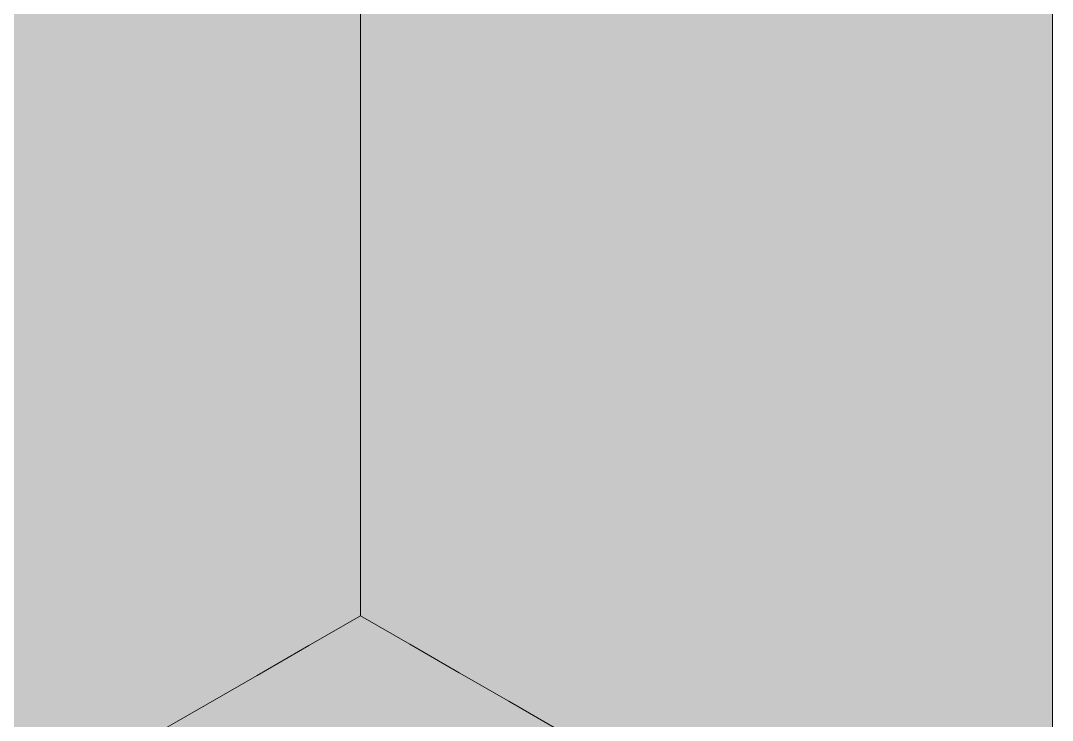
# Model space of a CAD drawing. Header units: metres. Extents: x 0 to 8.41, y 0 to 5.94.
# Drawn here: x 2.8087 to 3.0669, y 1.7368 to 1.9119 of the extents above; entities that cross this region are included whole.
import ezdxf

# ---------------------------------------------------------------- set-up
doc = ezdxf.new("R2010")
doc.units = ezdxf.units.M
doc.header["$LTSCALE"] = 0.25
doc.layers.add('ISO-3D', color=7, linetype='CONTINUOUS', lineweight=13)
doc.layers.add('ISO-3D-ARISTAS', color=250, linetype='CONTINUOUS', lineweight=13)

msp = doc.modelspace()

# ---------------------------------------------------------------- linework, layer by layer
at = {"layer": 'ISO-3D', "true_color": 0x8e8d88}
for points in [[(2.8291, 1.91828), (2.81617, 1.91081), (2.8291, 1.93309), (2.81617, 1.92563)], [(2.85495, 1.91839), (2.84203, 1.91092), (2.85495, 1.9332), (2.84203, 1.92574)], [(2.88081, 1.9185), (2.86788, 1.91104), (2.88081, 1.93331), (2.86788, 1.92585)], [(2.81617, 1.91081), (2.80325, 1.90335), (2.81617, 1.92563), (2.80325, 1.91816)], [(2.84203, 1.91092), (2.8291, 1.90346), (2.84203, 1.92574), (2.8291, 1.91828)], [(2.86788, 1.91104), (2.85495, 1.90357), (2.86788, 1.92585), (2.85495, 1.91839)], [(2.89373, 1.91115), (2.88081, 1.90368), (2.89373, 1.92596), (2.88081, 1.9185)], [(2.8291, 1.90346), (2.81617, 1.896), (2.8291, 1.91828), (2.81617, 1.91081)], [(2.85495, 1.90357), (2.84203, 1.89611), (2.85495, 1.91839), (2.84203, 1.91092)], [(2.88081, 1.90368), (2.86788, 1.89622), (2.88081, 1.9185), (2.86788, 1.91104)], [(2.89373, 1.89633), (2.88081, 1.88887), (2.89373, 1.91115), (2.88081, 1.90368)], [(2.81617, 1.896), (2.80325, 1.88853), (2.81617, 1.91081), (2.80325, 1.90335)], [(2.84203, 1.89611), (2.8291, 1.88865), (2.84203, 1.91092), (2.8291, 1.90346)], [(2.86788, 1.89622), (2.85495, 1.88876), (2.86788, 1.91104), (2.85495, 1.90357)], [(2.8291, 1.88865), (2.81617, 1.88118), (2.8291, 1.90346), (2.81617, 1.896)], [(2.85495, 1.88876), (2.84203, 1.88129), (2.85495, 1.90357), (2.84203, 1.89611)], [(2.88081, 1.88887), (2.86788, 1.88141), (2.88081, 1.90368), (2.86788, 1.89622)], [(2.81617, 1.88118), (2.80325, 1.87372), (2.81617, 1.896), (2.80325, 1.88853)], [(2.84203, 1.88129), (2.8291, 1.87383), (2.84203, 1.89611), (2.8291, 1.88865)], [(2.86788, 1.88141), (2.85495, 1.87394), (2.86788, 1.89622), (2.85495, 1.88876)], [(2.89373, 1.88152), (2.88081, 1.87406), (2.89373, 1.89633), (2.88081, 1.88887)], [(2.8291, 1.87383), (2.81617, 1.86637), (2.8291, 1.88865), (2.81617, 1.88118)], [(2.85495, 1.87394), (2.84203, 1.86648), (2.85495, 1.88876), (2.84203, 1.88129)], [(2.88081, 1.87406), (2.86788, 1.86659), (2.88081, 1.88887), (2.86788, 1.88141)], [(2.81617, 1.86637), (2.80325, 1.8589), (2.81617, 1.88118), (2.80325, 1.87372)], [(2.84203, 1.86648), (2.8291, 1.85902), (2.84203, 1.88129), (2.8291, 1.87383)], [(2.86788, 1.86659), (2.85495, 1.85913), (2.86788, 1.88141), (2.85495, 1.87394)], [(2.89373, 1.8667), (2.88081, 1.85924), (2.89373, 1.88152), (2.88081, 1.87406)], [(2.8291, 1.85902), (2.81617, 1.85155), (2.8291, 1.87383), (2.81617, 1.86637)], [(2.85495, 1.85913), (2.84203, 1.85166), (2.85495, 1.87394), (2.84203, 1.86648)], [(2.88081, 1.85924), (2.86788, 1.85178), (2.88081, 1.87406), (2.86788, 1.86659)], [(2.81617, 1.85155), (2.80325, 1.84409), (2.81617, 1.86637), (2.80325, 1.8589)], [(2.84203, 1.85166), (2.8291, 1.8442), (2.84203, 1.86648), (2.8291, 1.85902)], [(2.86788, 1.85178), (2.85495, 1.84431), (2.86788, 1.86659), (2.85495, 1.85913)], [(2.89373, 1.85189), (2.88081, 1.84443), (2.89373, 1.8667), (2.88081, 1.85924)], [(2.8291, 1.8442), (2.81617, 1.83674), (2.8291, 1.85902), (2.81617, 1.85155)], [(2.85495, 1.84431), (2.84203, 1.83685), (2.85495, 1.85913), (2.84203, 1.85166)], [(2.88081, 1.84443), (2.86788, 1.83696), (2.88081, 1.85924), (2.86788, 1.85178)], [(2.86788, 1.83696), (2.85495, 1.8295), (2.86788, 1.85178), (2.85495, 1.84431)], [(2.89373, 1.83707), (2.88081, 1.82961), (2.89373, 1.85189), (2.88081, 1.84443)], [(2.81617, 1.83674), (2.80325, 1.82927), (2.81617, 1.85155), (2.80325, 1.84409)], [(2.84203, 1.83685), (2.8291, 1.82939), (2.84203, 1.85166), (2.8291, 1.8442)], [(2.8291, 1.82939), (2.81617, 1.82192), (2.8291, 1.8442), (2.81617, 1.83674)], [(2.85495, 1.8295), (2.84203, 1.82204), (2.85495, 1.84431), (2.84203, 1.83685)], [(2.88081, 1.82961), (2.86788, 1.82215), (2.88081, 1.84443), (2.86788, 1.83696)], [(2.81617, 1.82192), (2.80325, 1.81446), (2.81617, 1.83674), (2.80325, 1.82927)], [(2.84203, 1.82204), (2.8291, 1.81457), (2.84203, 1.83685), (2.8291, 1.82939)], [(2.86788, 1.82215), (2.85495, 1.81468), (2.86788, 1.83696), (2.85495, 1.8295)], [(2.89373, 1.82226), (2.88081, 1.8148), (2.89373, 1.83707), (2.88081, 1.82961)], [(2.8291, 1.81457), (2.81617, 1.80711), (2.8291, 1.82939), (2.81617, 1.82192)], [(2.85495, 1.81468), (2.84203, 1.80722), (2.85495, 1.8295), (2.84203, 1.82204)], [(2.88081, 1.8148), (2.86788, 1.80733), (2.88081, 1.82961), (2.86788, 1.82215)], [(2.81617, 1.80711), (2.80325, 1.79964), (2.81617, 1.82192), (2.80325, 1.81446)], [(2.84203, 1.80722), (2.8291, 1.79976), (2.84203, 1.82204), (2.8291, 1.81457)], [(2.86788, 1.80733), (2.85495, 1.79987), (2.86788, 1.82215), (2.85495, 1.81468)], [(2.89373, 1.80744), (2.88081, 1.79998), (2.89373, 1.82226), (2.88081, 1.8148)], [(2.8291, 1.79976), (2.81617, 1.79229), (2.8291, 1.81457), (2.81617, 1.80711)], [(2.85495, 1.79987), (2.84203, 1.79241), (2.85495, 1.81468), (2.84203, 1.80722)], [(2.88081, 1.79998), (2.86788, 1.79252), (2.88081, 1.8148), (2.86788, 1.80733)], [(2.81617, 1.79229), (2.80325, 1.78483), (2.81617, 1.80711), (2.80325, 1.79964)], [(2.84203, 1.79241), (2.8291, 1.78494), (2.84203, 1.80722), (2.8291, 1.79976)], [(2.86788, 1.79252), (2.85495, 1.78505), (2.86788, 1.80733), (2.85495, 1.79987)], [(2.89373, 1.79263), (2.88081, 1.78517), (2.89373, 1.80744), (2.88081, 1.79998)], [(2.8291, 1.78494), (2.81617, 1.77748), (2.8291, 1.79976), (2.81617, 1.79229)], [(2.85495, 1.78505), (2.84203, 1.77759), (2.85495, 1.79987), (2.84203, 1.79241)], [(2.88081, 1.78517), (2.86788, 1.7777), (2.88081, 1.79998), (2.86788, 1.79252)], [(2.84203, 1.77759), (2.8291, 1.77013), (2.84203, 1.79241), (2.8291, 1.78494)], [(2.86788, 1.7777), (2.85495, 1.77024), (2.86788, 1.79252), (2.85495, 1.78505)], [(2.89373, 1.77781), (2.88081, 1.77035), (2.89373, 1.79263), (2.88081, 1.78517)], [(2.81617, 1.77748), (2.80325, 1.77002), (2.81617, 1.79229), (2.80325, 1.78483)], [(2.8291, 1.77013), (2.81617, 1.76266), (2.8291, 1.78494), (2.81617, 1.77748)], [(2.85495, 1.77024), (2.84203, 1.76278), (2.85495, 1.78505), (2.84203, 1.77759)], [(2.88081, 1.77035), (2.86788, 1.76289), (2.88081, 1.78517), (2.86788, 1.7777)], [(2.81617, 1.76266), (2.80325, 1.7552), (2.81617, 1.77748), (2.80325, 1.77002)], [(2.84203, 1.76278), (2.8291, 1.75531), (2.84203, 1.77759), (2.8291, 1.77013)], [(2.86788, 1.76289), (2.85495, 1.75542), (2.86788, 1.7777), (2.85495, 1.77024)], [(2.89373, 1.763), (2.88081, 1.75554), (2.89373, 1.77781), (2.88081, 1.77035)], [(2.8291, 1.75531), (2.81617, 1.74785), (2.8291, 1.77013), (2.81617, 1.76266)], [(2.85495, 1.75542), (2.84203, 1.74796), (2.85495, 1.77024), (2.84203, 1.76278)], [(2.88081, 1.75554), (2.86788, 1.74807), (2.88081, 1.77035), (2.86788, 1.76289)], [(2.81617, 1.74785), (2.80325, 1.74039), (2.81617, 1.76266), (2.80325, 1.7552)], [(2.84203, 1.74796), (2.8291, 1.7405), (2.84203, 1.76278), (2.8291, 1.75531)], [(2.86788, 1.74807), (2.85495, 1.74061), (2.86788, 1.76289), (2.85495, 1.75542)], [(2.8291, 1.7405), (2.81617, 1.73303), (2.8291, 1.75531), (2.81617, 1.74785)], [(2.85495, 1.74061), (2.84203, 1.73315), (2.85495, 1.75542), (2.84203, 1.74796)], [(2.81617, 1.73303), (2.80325, 1.72557), (2.81617, 1.74785), (2.80325, 1.74039)], [(2.84203, 1.73315), (2.8291, 1.72568), (2.84203, 1.74796), (2.8291, 1.7405)], [(2.8291, 1.72568), (2.81617, 1.71822), (2.8291, 1.7405), (2.81617, 1.73303)]]:
    msp.add_solid(points, dxfattribs=at)
at = {"layer": 'ISO-3D', "true_color": 0xa4987f}
for points in [[(2.89889, 1.9172), (2.88596, 1.90973), (2.89889, 1.93183), (2.88596, 1.92437)], [(2.92474, 1.91749), (2.91182, 1.91002), (2.92474, 1.93212), (2.91182, 1.92466)], [(2.9506, 1.91778), (2.93767, 1.91032), (2.9506, 1.93241), (2.93767, 1.92495)], [(2.97645, 1.91807), (2.96352, 1.91061), (2.97645, 1.93271), (2.96352, 1.92524)], [(3.0023, 1.91837), (2.98938, 1.9109), (3.0023, 1.933), (2.98938, 1.92554)], [(3.02816, 1.91866), (3.01523, 1.9112), (3.02816, 1.93329), (3.01523, 1.92583)], [(3.05401, 1.91895), (3.04109, 1.91149), (3.05401, 1.93359), (3.04109, 1.92612)], [(2.82133, 1.91632), (2.8084, 1.90885), (2.82133, 1.93095), (2.8084, 1.92349)], [(2.84718, 1.91661), (2.83425, 1.90915), (2.84718, 1.93124), (2.83425, 1.92378)], [(2.87303, 1.9169), (2.86011, 1.90944), (2.87303, 1.93154), (2.86011, 1.92407)], [(2.86011, 1.90944), (2.84718, 1.90198), (2.86011, 1.92407), (2.84718, 1.91661)], [(2.88596, 1.90973), (2.87303, 1.90227), (2.88596, 1.92437), (2.87303, 1.9169)], [(2.91182, 1.91002), (2.89889, 1.90256), (2.91182, 1.92466), (2.89889, 1.9172)], [(2.93767, 1.91032), (2.92474, 1.90285), (2.93767, 1.92495), (2.92474, 1.91749)], [(2.96352, 1.91061), (2.9506, 1.90315), (2.96352, 1.92524), (2.9506, 1.91778)], [(2.98938, 1.9109), (2.97645, 1.90344), (2.98938, 1.92554), (2.97645, 1.91807)], [(3.01523, 1.9112), (3.0023, 1.90373), (3.01523, 1.92583), (3.0023, 1.91837)], [(3.04109, 1.91149), (3.02816, 1.90402), (3.04109, 1.92612), (3.02816, 1.91866)], [(3.06694, 1.91178), (3.05401, 1.90432), (3.06694, 1.92641), (3.05401, 1.91895)], [(2.83425, 1.90915), (2.82133, 1.90168), (2.83425, 1.92378), (2.82133, 1.91632)], [(3.05401, 1.90432), (3.04109, 1.89685), (3.05401, 1.91895), (3.04109, 1.91149)], [(2.82133, 1.90168), (2.8084, 1.89422), (2.82133, 1.91632), (2.8084, 1.90885)], [(2.84718, 1.90198), (2.83425, 1.89451), (2.84718, 1.91661), (2.83425, 1.90915)], [(2.87303, 1.90227), (2.86011, 1.8948), (2.87303, 1.9169), (2.86011, 1.90944)], [(2.89889, 1.90256), (2.88596, 1.8951), (2.89889, 1.9172), (2.88596, 1.90973)], [(2.92474, 1.90285), (2.91182, 1.89539), (2.92474, 1.91749), (2.91182, 1.91002)], [(2.9506, 1.90315), (2.93767, 1.89568), (2.9506, 1.91778), (2.93767, 1.91032)], [(2.97645, 1.90344), (2.96352, 1.89598), (2.97645, 1.91807), (2.96352, 1.91061)], [(3.0023, 1.90373), (2.98938, 1.89627), (3.0023, 1.91837), (2.98938, 1.9109)], [(3.02816, 1.90402), (3.01523, 1.89656), (3.02816, 1.91866), (3.01523, 1.9112)], [(3.01523, 1.89656), (3.0023, 1.8891), (3.01523, 1.9112), (3.0023, 1.90373)], [(3.04109, 1.89685), (3.02816, 1.88939), (3.04109, 1.91149), (3.02816, 1.90402)], [(3.06694, 1.89715), (3.05401, 1.88968), (3.06694, 1.91178), (3.05401, 1.90432)], [(2.83425, 1.89451), (2.82133, 1.88705), (2.83425, 1.90915), (2.82133, 1.90168)], [(2.86011, 1.8948), (2.84718, 1.88734), (2.86011, 1.90944), (2.84718, 1.90198)], [(2.88596, 1.8951), (2.87303, 1.88763), (2.88596, 1.90973), (2.87303, 1.90227)], [(2.91182, 1.89539), (2.89889, 1.88793), (2.91182, 1.91002), (2.89889, 1.90256)], [(2.93767, 1.89568), (2.92474, 1.88822), (2.93767, 1.91032), (2.92474, 1.90285)], [(2.96352, 1.89598), (2.9506, 1.88851), (2.96352, 1.91061), (2.9506, 1.90315)], [(2.98938, 1.89627), (2.97645, 1.8888), (2.98938, 1.9109), (2.97645, 1.90344)], [(2.97645, 1.8888), (2.96352, 1.88134), (2.97645, 1.90344), (2.96352, 1.89598)], [(3.0023, 1.8891), (2.98938, 1.88163), (3.0023, 1.90373), (2.98938, 1.89627)], [(3.02816, 1.88939), (3.01523, 1.88193), (3.02816, 1.90402), (3.01523, 1.89656)], [(3.05401, 1.88968), (3.04109, 1.88222), (3.05401, 1.90432), (3.04109, 1.89685)], [(2.82133, 1.88705), (2.8084, 1.87959), (2.82133, 1.90168), (2.8084, 1.89422)], [(2.84718, 1.88734), (2.83425, 1.87988), (2.84718, 1.90198), (2.83425, 1.89451)], [(2.87303, 1.88763), (2.86011, 1.88017), (2.87303, 1.90227), (2.86011, 1.8948)], [(2.89889, 1.88793), (2.88596, 1.88046), (2.89889, 1.90256), (2.88596, 1.8951)], [(2.92474, 1.88822), (2.91182, 1.88076), (2.92474, 1.90285), (2.91182, 1.89539)], [(2.9506, 1.88851), (2.93767, 1.88105), (2.9506, 1.90315), (2.93767, 1.89568)], [(2.93767, 1.88105), (2.92474, 1.87359), (2.93767, 1.89568), (2.92474, 1.88822)], [(2.96352, 1.88134), (2.9506, 1.87388), (2.96352, 1.89598), (2.9506, 1.88851)], [(2.98938, 1.88163), (2.97645, 1.87417), (2.98938, 1.89627), (2.97645, 1.8888)], [(3.01523, 1.88193), (3.0023, 1.87446), (3.01523, 1.89656), (3.0023, 1.8891)], [(3.04109, 1.88222), (3.02816, 1.87476), (3.04109, 1.89685), (3.02816, 1.88939)], [(3.06694, 1.88251), (3.05401, 1.87505), (3.06694, 1.89715), (3.05401, 1.88968)], [(2.83425, 1.87988), (2.82133, 1.87241), (2.83425, 1.89451), (2.82133, 1.88705)], [(2.86011, 1.88017), (2.84718, 1.87271), (2.86011, 1.8948), (2.84718, 1.88734)], [(2.88596, 1.88046), (2.87303, 1.873), (2.88596, 1.8951), (2.87303, 1.88763)], [(2.91182, 1.88076), (2.89889, 1.87329), (2.91182, 1.89539), (2.89889, 1.88793)], [(2.89889, 1.87329), (2.88596, 1.86583), (2.89889, 1.88793), (2.88596, 1.88046)], [(2.92474, 1.87359), (2.91182, 1.86612), (2.92474, 1.88822), (2.91182, 1.88076)], [(2.9506, 1.87388), (2.93767, 1.86641), (2.9506, 1.88851), (2.93767, 1.88105)], [(2.97645, 1.87417), (2.96352, 1.86671), (2.97645, 1.8888), (2.96352, 1.88134)], [(3.0023, 1.87446), (2.98938, 1.867), (3.0023, 1.8891), (2.98938, 1.88163)], [(3.02816, 1.87476), (3.01523, 1.86729), (3.02816, 1.88939), (3.01523, 1.88193)], [(3.05401, 1.87505), (3.04109, 1.86759), (3.05401, 1.88968), (3.04109, 1.88222)], [(2.82133, 1.87241), (2.8084, 1.86495), (2.82133, 1.88705), (2.8084, 1.87959)], [(2.84718, 1.87271), (2.83425, 1.86524), (2.84718, 1.88734), (2.83425, 1.87988)], [(2.87303, 1.873), (2.86011, 1.86554), (2.87303, 1.88763), (2.86011, 1.88017)], [(2.86011, 1.86554), (2.84718, 1.85807), (2.86011, 1.88017), (2.84718, 1.87271)], [(2.88596, 1.86583), (2.87303, 1.85837), (2.88596, 1.88046), (2.87303, 1.873)], [(2.91182, 1.86612), (2.89889, 1.85866), (2.91182, 1.88076), (2.89889, 1.87329)], [(2.93767, 1.86641), (2.92474, 1.85895), (2.93767, 1.88105), (2.92474, 1.87359)], [(2.96352, 1.86671), (2.9506, 1.85924), (2.96352, 1.88134), (2.9506, 1.87388)], [(2.98938, 1.867), (2.97645, 1.85954), (2.98938, 1.88163), (2.97645, 1.87417)], [(3.01523, 1.86729), (3.0023, 1.85983), (3.01523, 1.88193), (3.0023, 1.87446)], [(3.04109, 1.86759), (3.02816, 1.86012), (3.04109, 1.88222), (3.02816, 1.87476)], [(3.06694, 1.86788), (3.05401, 1.86041), (3.06694, 1.88251), (3.05401, 1.87505)], [(2.83425, 1.86524), (2.82133, 1.85778), (2.83425, 1.87988), (2.82133, 1.87241)], [(3.05401, 1.86041), (3.04109, 1.85295), (3.05401, 1.87505), (3.04109, 1.86759)], [(2.82133, 1.85778), (2.8084, 1.85032), (2.82133, 1.87241), (2.8084, 1.86495)], [(2.84718, 1.85807), (2.83425, 1.85061), (2.84718, 1.87271), (2.83425, 1.86524)], [(2.87303, 1.85837), (2.86011, 1.8509), (2.87303, 1.873), (2.86011, 1.86554)], [(2.89889, 1.85866), (2.88596, 1.8512), (2.89889, 1.87329), (2.88596, 1.86583)], [(2.92474, 1.85895), (2.91182, 1.85149), (2.92474, 1.87359), (2.91182, 1.86612)], [(2.9506, 1.85924), (2.93767, 1.85178), (2.9506, 1.87388), (2.93767, 1.86641)], [(2.97645, 1.85954), (2.96352, 1.85207), (2.97645, 1.87417), (2.96352, 1.86671)], [(3.0023, 1.85983), (2.98938, 1.85237), (3.0023, 1.87446), (2.98938, 1.867)], [(3.02816, 1.86012), (3.01523, 1.85266), (3.02816, 1.87476), (3.01523, 1.86729)], [(3.01523, 1.85266), (3.0023, 1.8452), (3.01523, 1.86729), (3.0023, 1.85983)], [(3.04109, 1.85295), (3.02816, 1.84549), (3.04109, 1.86759), (3.02816, 1.86012)], [(3.06694, 1.85324), (3.05401, 1.84578), (3.06694, 1.86788), (3.05401, 1.86041)], [(2.83425, 1.85061), (2.82133, 1.84315), (2.83425, 1.86524), (2.82133, 1.85778)], [(2.86011, 1.8509), (2.84718, 1.84344), (2.86011, 1.86554), (2.84718, 1.85807)], [(2.88596, 1.8512), (2.87303, 1.84373), (2.88596, 1.86583), (2.87303, 1.85837)], [(2.91182, 1.85149), (2.89889, 1.84402), (2.91182, 1.86612), (2.89889, 1.85866)], [(2.93767, 1.85178), (2.92474, 1.84432), (2.93767, 1.86641), (2.92474, 1.85895)], [(2.96352, 1.85207), (2.9506, 1.84461), (2.96352, 1.86671), (2.9506, 1.85924)], [(2.98938, 1.85237), (2.97645, 1.8449), (2.98938, 1.867), (2.97645, 1.85954)], [(2.97645, 1.8449), (2.96352, 1.83744), (2.97645, 1.85954), (2.96352, 1.85207)], [(3.0023, 1.8452), (2.98938, 1.83773), (3.0023, 1.85983), (2.98938, 1.85237)], [(3.02816, 1.84549), (3.01523, 1.83802), (3.02816, 1.86012), (3.01523, 1.85266)], [(3.05401, 1.84578), (3.04109, 1.83832), (3.05401, 1.86041), (3.04109, 1.85295)], [(2.82133, 1.84315), (2.8084, 1.83568), (2.82133, 1.85778), (2.8084, 1.85032)], [(2.84718, 1.84344), (2.83425, 1.83598), (2.84718, 1.85807), (2.83425, 1.85061)], [(2.87303, 1.84373), (2.86011, 1.83627), (2.87303, 1.85837), (2.86011, 1.8509)], [(2.89889, 1.84402), (2.88596, 1.83656), (2.89889, 1.85866), (2.88596, 1.8512)], [(2.92474, 1.84432), (2.91182, 1.83685), (2.92474, 1.85895), (2.91182, 1.85149)], [(2.9506, 1.84461), (2.93767, 1.83715), (2.9506, 1.85924), (2.93767, 1.85178)], [(2.93767, 1.83715), (2.92474, 1.82968), (2.93767, 1.85178), (2.92474, 1.84432)], [(2.96352, 1.83744), (2.9506, 1.82998), (2.96352, 1.85207), (2.9506, 1.84461)], [(2.98938, 1.83773), (2.97645, 1.83027), (2.98938, 1.85237), (2.97645, 1.8449)], [(3.01523, 1.83802), (3.0023, 1.83056), (3.01523, 1.85266), (3.0023, 1.8452)], [(3.04109, 1.83832), (3.02816, 1.83085), (3.04109, 1.85295), (3.02816, 1.84549)], [(3.06694, 1.83861), (3.05401, 1.83115), (3.06694, 1.85324), (3.05401, 1.84578)], [(2.83425, 1.83598), (2.82133, 1.82851), (2.83425, 1.85061), (2.82133, 1.84315)], [(2.86011, 1.83627), (2.84718, 1.8288), (2.86011, 1.8509), (2.84718, 1.84344)], [(2.88596, 1.83656), (2.87303, 1.8291), (2.88596, 1.8512), (2.87303, 1.84373)], [(2.91182, 1.83685), (2.89889, 1.82939), (2.91182, 1.85149), (2.89889, 1.84402)], [(2.89889, 1.82939), (2.88596, 1.82193), (2.89889, 1.84402), (2.88596, 1.83656)], [(2.92474, 1.82968), (2.91182, 1.82222), (2.92474, 1.84432), (2.91182, 1.83685)], [(2.9506, 1.82998), (2.93767, 1.82251), (2.9506, 1.84461), (2.93767, 1.83715)], [(2.97645, 1.83027), (2.96352, 1.8228), (2.97645, 1.8449), (2.96352, 1.83744)], [(3.0023, 1.83056), (2.98938, 1.8231), (3.0023, 1.8452), (2.98938, 1.83773)], [(3.02816, 1.83085), (3.01523, 1.82339), (3.02816, 1.84549), (3.01523, 1.83802)], [(3.05401, 1.83115), (3.04109, 1.82368), (3.05401, 1.84578), (3.04109, 1.83832)], [(2.82133, 1.82851), (2.8084, 1.82105), (2.82133, 1.84315), (2.8084, 1.83568)], [(2.84718, 1.8288), (2.83425, 1.82134), (2.84718, 1.84344), (2.83425, 1.83598)], [(2.87303, 1.8291), (2.86011, 1.82163), (2.87303, 1.84373), (2.86011, 1.83627)], [(2.86011, 1.82163), (2.84718, 1.81417), (2.86011, 1.83627), (2.84718, 1.8288)], [(2.88596, 1.82193), (2.87303, 1.81446), (2.88596, 1.83656), (2.87303, 1.8291)], [(2.91182, 1.82222), (2.89889, 1.81476), (2.91182, 1.83685), (2.89889, 1.82939)], [(2.93767, 1.82251), (2.92474, 1.81505), (2.93767, 1.83715), (2.92474, 1.82968)], [(2.96352, 1.8228), (2.9506, 1.81534), (2.96352, 1.83744), (2.9506, 1.82998)], [(2.98938, 1.8231), (2.97645, 1.81563), (2.98938, 1.83773), (2.97645, 1.83027)], [(3.01523, 1.82339), (3.0023, 1.81593), (3.01523, 1.83802), (3.0023, 1.83056)], [(3.04109, 1.82368), (3.02816, 1.81622), (3.04109, 1.83832), (3.02816, 1.83085)], [(3.06694, 1.82398), (3.05401, 1.81651), (3.06694, 1.83861), (3.05401, 1.83115)], [(2.83425, 1.82134), (2.82133, 1.81388), (2.83425, 1.83598), (2.82133, 1.82851)], [(3.05401, 1.81651), (3.04109, 1.80905), (3.05401, 1.83115), (3.04109, 1.82368)], [(2.82133, 1.81388), (2.8084, 1.80641), (2.82133, 1.82851), (2.8084, 1.82105)], [(2.84718, 1.81417), (2.83425, 1.80671), (2.84718, 1.8288), (2.83425, 1.82134)], [(2.87303, 1.81446), (2.86011, 1.807), (2.87303, 1.8291), (2.86011, 1.82163)], [(2.89889, 1.81476), (2.88596, 1.80729), (2.89889, 1.82939), (2.88596, 1.82193)], [(2.92474, 1.81505), (2.91182, 1.80759), (2.92474, 1.82968), (2.91182, 1.82222)], [(2.9506, 1.81534), (2.93767, 1.80788), (2.9506, 1.82998), (2.93767, 1.82251)], [(2.97645, 1.81563), (2.96352, 1.80817), (2.97645, 1.83027), (2.96352, 1.8228)], [(3.0023, 1.81593), (2.98938, 1.80846), (3.0023, 1.83056), (2.98938, 1.8231)], [(3.02816, 1.81622), (3.01523, 1.80876), (3.02816, 1.83085), (3.01523, 1.82339)], [(3.01523, 1.80876), (3.0023, 1.80129), (3.01523, 1.82339), (3.0023, 1.81593)], [(3.04109, 1.80905), (3.02816, 1.80159), (3.04109, 1.82368), (3.02816, 1.81622)], [(3.06694, 1.80934), (3.05401, 1.80188), (3.06694, 1.82398), (3.05401, 1.81651)], [(2.83425, 1.80671), (2.82133, 1.79924), (2.83425, 1.82134), (2.82133, 1.81388)], [(2.86011, 1.807), (2.84718, 1.79954), (2.86011, 1.82163), (2.84718, 1.81417)], [(2.88596, 1.80729), (2.87303, 1.79983), (2.88596, 1.82193), (2.87303, 1.81446)], [(2.91182, 1.80759), (2.89889, 1.80012), (2.91182, 1.82222), (2.89889, 1.81476)], [(2.93767, 1.80788), (2.92474, 1.80041), (2.93767, 1.82251), (2.92474, 1.81505)], [(2.96352, 1.80817), (2.9506, 1.80071), (2.96352, 1.8228), (2.9506, 1.81534)], [(2.98938, 1.80846), (2.97645, 1.801), (2.98938, 1.8231), (2.97645, 1.81563)], [(2.97645, 1.801), (2.96352, 1.79354), (2.97645, 1.81563), (2.96352, 1.80817)], [(3.0023, 1.80129), (2.98938, 1.79383), (3.0023, 1.81593), (2.98938, 1.80846)], [(3.02816, 1.80159), (3.01523, 1.79412), (3.02816, 1.81622), (3.01523, 1.80876)], [(3.05401, 1.80188), (3.04109, 1.79441), (3.05401, 1.81651), (3.04109, 1.80905)], [(2.82133, 1.79924), (2.8084, 1.79178), (2.82133, 1.81388), (2.8084, 1.80641)], [(2.84718, 1.79954), (2.83425, 1.79207), (2.84718, 1.81417), (2.83425, 1.80671)], [(2.87303, 1.79983), (2.86011, 1.79237), (2.87303, 1.81446), (2.86011, 1.807)], [(2.89889, 1.80012), (2.88596, 1.79266), (2.89889, 1.81476), (2.88596, 1.80729)], [(2.92474, 1.80041), (2.91182, 1.79295), (2.92474, 1.81505), (2.91182, 1.80759)], [(2.9506, 1.80071), (2.93767, 1.79324), (2.9506, 1.81534), (2.93767, 1.80788)], [(2.93767, 1.79324), (2.92474, 1.78578), (2.93767, 1.80788), (2.92474, 1.80041)], [(2.96352, 1.79354), (2.9506, 1.78607), (2.96352, 1.80817), (2.9506, 1.80071)], [(2.98938, 1.79383), (2.97645, 1.78637), (2.98938, 1.80846), (2.97645, 1.801)], [(3.01523, 1.79412), (3.0023, 1.78666), (3.01523, 1.80876), (3.0023, 1.80129)], [(3.04109, 1.79441), (3.02816, 1.78695), (3.04109, 1.80905), (3.02816, 1.80159)], [(3.06694, 1.79471), (3.05401, 1.78724), (3.06694, 1.80934), (3.05401, 1.80188)], [(2.83425, 1.79207), (2.82133, 1.78461), (2.83425, 1.80671), (2.82133, 1.79924)], [(2.86011, 1.79237), (2.84718, 1.7849), (2.86011, 1.807), (2.84718, 1.79954)], [(2.88596, 1.79266), (2.87303, 1.7852), (2.88596, 1.80729), (2.87303, 1.79983)], [(2.91182, 1.79295), (2.89889, 1.78549), (2.91182, 1.80759), (2.89889, 1.80012)], [(2.89889, 1.78549), (2.88596, 1.77802), (2.89889, 1.80012), (2.88596, 1.79266)], [(2.92474, 1.78578), (2.91182, 1.77832), (2.92474, 1.80041), (2.91182, 1.79295)], [(2.9506, 1.78607), (2.93767, 1.77861), (2.9506, 1.80071), (2.93767, 1.79324)], [(2.97645, 1.78637), (2.96352, 1.7789), (2.97645, 1.801), (2.96352, 1.79354)], [(3.0023, 1.78666), (2.98938, 1.7792), (3.0023, 1.80129), (2.98938, 1.79383)], [(3.02816, 1.78695), (3.01523, 1.77949), (3.02816, 1.80159), (3.01523, 1.79412)], [(3.05401, 1.78724), (3.04109, 1.77978), (3.05401, 1.80188), (3.04109, 1.79441)], [(2.82133, 1.78461), (2.8084, 1.77715), (2.82133, 1.79924), (2.8084, 1.79178)], [(2.84718, 1.7849), (2.83425, 1.77744), (2.84718, 1.79954), (2.83425, 1.79207)], [(2.87303, 1.7852), (2.86011, 1.77773), (2.87303, 1.79983), (2.86011, 1.79237)], [(2.86011, 1.77773), (2.84718, 1.77027), (2.86011, 1.79237), (2.84718, 1.7849)], [(2.88596, 1.77802), (2.87303, 1.77056), (2.88596, 1.79266), (2.87303, 1.7852)], [(2.91182, 1.77832), (2.89889, 1.77085), (2.91182, 1.79295), (2.89889, 1.78549)], [(2.93767, 1.77861), (2.92474, 1.77115), (2.93767, 1.79324), (2.92474, 1.78578)], [(2.96352, 1.7789), (2.9506, 1.77144), (2.96352, 1.79354), (2.9506, 1.78607)], [(2.98938, 1.7792), (2.97645, 1.77173), (2.98938, 1.79383), (2.97645, 1.78637)], [(3.01523, 1.77949), (3.0023, 1.77202), (3.01523, 1.79412), (3.0023, 1.78666)], [(3.04109, 1.77978), (3.02816, 1.77232), (3.04109, 1.79441), (3.02816, 1.78695)], [(3.06694, 1.78007), (3.05401, 1.77261), (3.06694, 1.79471), (3.05401, 1.78724)], [(2.83425, 1.77744), (2.82133, 1.76998), (2.83425, 1.79207), (2.82133, 1.78461)], [(3.05401, 1.77261), (3.04109, 1.76515), (3.05401, 1.78724), (3.04109, 1.77978)], [(2.82133, 1.76998), (2.8084, 1.76251), (2.82133, 1.78461), (2.8084, 1.77715)], [(2.84718, 1.77027), (2.83425, 1.7628), (2.84718, 1.7849), (2.83425, 1.77744)], [(2.87303, 1.77056), (2.86011, 1.7631), (2.87303, 1.7852), (2.86011, 1.77773)], [(2.89889, 1.77085), (2.88596, 1.76339), (2.89889, 1.78549), (2.88596, 1.77802)], [(2.92474, 1.77115), (2.91182, 1.76368), (2.92474, 1.78578), (2.91182, 1.77832)], [(2.9506, 1.77144), (2.93767, 1.76398), (2.9506, 1.78607), (2.93767, 1.77861)], [(2.97645, 1.77173), (2.96352, 1.76427), (2.97645, 1.78637), (2.96352, 1.7789)], [(3.0023, 1.77202), (2.98938, 1.76456), (3.0023, 1.78666), (2.98938, 1.7792)], [(3.02816, 1.77232), (3.01523, 1.76485), (3.02816, 1.78695), (3.01523, 1.77949)], [(3.01523, 1.76485), (3.0023, 1.75739), (3.01523, 1.77949), (3.0023, 1.77202)], [(3.04109, 1.76515), (3.02816, 1.75768), (3.04109, 1.77978), (3.02816, 1.77232)], [(3.06694, 1.76544), (3.05401, 1.75798), (3.06694, 1.78007), (3.05401, 1.77261)], [(2.83425, 1.7628), (2.82133, 1.75534), (2.83425, 1.77744), (2.82133, 1.76998)], [(2.86011, 1.7631), (2.84718, 1.75563), (2.86011, 1.77773), (2.84718, 1.77027)], [(2.88596, 1.76339), (2.87303, 1.75593), (2.88596, 1.77802), (2.87303, 1.77056)], [(2.91182, 1.76368), (2.89889, 1.75622), (2.91182, 1.77832), (2.89889, 1.77085)], [(2.93767, 1.76398), (2.92474, 1.75651), (2.93767, 1.77861), (2.92474, 1.77115)], [(2.96352, 1.76427), (2.9506, 1.7568), (2.96352, 1.7789), (2.9506, 1.77144)], [(2.98938, 1.76456), (2.97645, 1.7571), (2.98938, 1.7792), (2.97645, 1.77173)], [(2.97645, 1.7571), (2.96352, 1.74963), (2.97645, 1.77173), (2.96352, 1.76427)], [(3.0023, 1.75739), (2.98938, 1.74993), (3.0023, 1.77202), (2.98938, 1.76456)], [(3.02816, 1.75768), (3.01523, 1.75022), (3.02816, 1.77232), (3.01523, 1.76485)], [(3.05401, 1.75798), (3.04109, 1.75051), (3.05401, 1.77261), (3.04109, 1.76515)], [(2.82133, 1.75534), (2.8084, 1.74788), (2.82133, 1.76998), (2.8084, 1.76251)], [(2.84718, 1.75563), (2.83425, 1.74817), (2.84718, 1.77027), (2.83425, 1.7628)], [(2.87303, 1.75593), (2.86011, 1.74846), (2.87303, 1.77056), (2.86011, 1.7631)], [(2.89889, 1.75622), (2.88596, 1.74876), (2.89889, 1.77085), (2.88596, 1.76339)], [(2.92474, 1.75651), (2.91182, 1.74905), (2.92474, 1.77115), (2.91182, 1.76368)], [(2.9506, 1.7568), (2.93767, 1.74934), (2.9506, 1.77144), (2.93767, 1.76398)], [(2.93767, 1.74934), (2.92474, 1.74188), (2.93767, 1.76398), (2.92474, 1.75651)], [(2.96352, 1.74963), (2.9506, 1.74217), (2.96352, 1.76427), (2.9506, 1.7568)], [(2.98938, 1.74993), (2.97645, 1.74246), (2.98938, 1.76456), (2.97645, 1.7571)], [(3.01523, 1.75022), (3.0023, 1.74276), (3.01523, 1.76485), (3.0023, 1.75739)], [(3.04109, 1.75051), (3.02816, 1.74305), (3.04109, 1.76515), (3.02816, 1.75768)], [(3.06694, 1.7508), (3.05401, 1.74334), (3.06694, 1.76544), (3.05401, 1.75798)], [(2.83425, 1.74817), (2.82133, 1.74071), (2.83425, 1.7628), (2.82133, 1.75534)], [(2.86011, 1.74846), (2.84718, 1.741), (2.86011, 1.7631), (2.84718, 1.75563)], [(2.88596, 1.74876), (2.87303, 1.74129), (2.88596, 1.76339), (2.87303, 1.75593)], [(2.91182, 1.74905), (2.89889, 1.74159), (2.91182, 1.76368), (2.89889, 1.75622)], [(2.89889, 1.74159), (2.88596, 1.73412), (2.89889, 1.75622), (2.88596, 1.74876)], [(2.92474, 1.74188), (2.91182, 1.73441), (2.92474, 1.75651), (2.91182, 1.74905)], [(2.9506, 1.74217), (2.93767, 1.73471), (2.9506, 1.7568), (2.93767, 1.74934)], [(2.97645, 1.74246), (2.96352, 1.735), (2.97645, 1.7571), (2.96352, 1.74963)], [(3.0023, 1.74276), (2.98938, 1.73529), (3.0023, 1.75739), (2.98938, 1.74993)], [(3.02816, 1.74305), (3.01523, 1.73559), (3.02816, 1.75768), (3.01523, 1.75022)], [(3.05401, 1.74334), (3.04109, 1.73588), (3.05401, 1.75798), (3.04109, 1.75051)], [(2.82133, 1.74071), (2.8084, 1.73324), (2.82133, 1.75534), (2.8084, 1.74788)], [(2.84718, 1.741), (2.83425, 1.73354), (2.84718, 1.75563), (2.83425, 1.74817)], [(2.87303, 1.74129), (2.86011, 1.73383), (2.87303, 1.75593), (2.86011, 1.74846)], [(2.86011, 1.73383), (2.84718, 1.72637), (2.86011, 1.74846), (2.84718, 1.741)], [(2.88596, 1.73412), (2.87303, 1.72666), (2.88596, 1.74876), (2.87303, 1.74129)], [(2.91182, 1.73441), (2.89889, 1.72695), (2.91182, 1.74905), (2.89889, 1.74159)], [(2.93767, 1.73471), (2.92474, 1.72724), (2.93767, 1.74934), (2.92474, 1.74188)], [(2.96352, 1.735), (2.9506, 1.72754), (2.96352, 1.74963), (2.9506, 1.74217)], [(2.98938, 1.73529), (2.97645, 1.72783), (2.98938, 1.74993), (2.97645, 1.74246)], [(3.01523, 1.73559), (3.0023, 1.72812), (3.01523, 1.75022), (3.0023, 1.74276)], [(3.04109, 1.73588), (3.02816, 1.72841), (3.04109, 1.75051), (3.02816, 1.74305)], [(3.06694, 1.73617), (3.05401, 1.72871), (3.06694, 1.7508), (3.05401, 1.74334)], [(2.83425, 1.73354), (2.82133, 1.72607), (2.83425, 1.74817), (2.82133, 1.74071)], [(3.05401, 1.72871), (3.04109, 1.72124), (3.05401, 1.74334), (3.04109, 1.73588)], [(2.82133, 1.72607), (2.8084, 1.71861), (2.82133, 1.74071), (2.8084, 1.73324)], [(2.84718, 1.72637), (2.83425, 1.7189), (2.84718, 1.741), (2.83425, 1.73354)], [(2.87303, 1.72666), (2.86011, 1.7192), (2.87303, 1.74129), (2.86011, 1.73383)], [(2.89889, 1.72695), (2.88596, 1.71949), (2.89889, 1.74159), (2.88596, 1.73412)], [(2.92474, 1.72724), (2.91182, 1.71978), (2.92474, 1.74188), (2.91182, 1.73441)], [(2.9506, 1.72754), (2.93767, 1.72007), (2.9506, 1.74217), (2.93767, 1.73471)], [(2.97645, 1.72783), (2.96352, 1.72037), (2.97645, 1.74246), (2.96352, 1.735)], [(3.0023, 1.72812), (2.98938, 1.72066), (3.0023, 1.74276), (2.98938, 1.73529)], [(3.02816, 1.72841), (3.01523, 1.72095), (3.02816, 1.74305), (3.01523, 1.73559)]]:
    msp.add_solid(points, dxfattribs=at)
at = {"layer": 'ISO-3D', "true_color": 0x9e9d98}
for points in [[(2.90611, 1.91882), (2.91848, 1.91168), (2.90611, 1.93363), (2.91848, 1.92649)], [(2.94322, 1.91221), (2.95559, 1.90506), (2.94322, 1.92702), (2.95559, 1.91988)], [(2.96797, 1.91274), (2.98034, 1.90559), (2.96797, 1.92755), (2.98034, 1.92041)], [(2.99271, 1.91326), (3.00508, 1.90612), (2.99271, 1.92808), (3.00508, 1.92094)], [(3.01745, 1.91379), (3.02982, 1.90665), (3.01745, 1.92861), (3.02982, 1.92147)], [(3.0422, 1.91432), (3.05457, 1.90718), (3.0422, 1.92914), (3.05457, 1.92199)], [(2.89373, 1.91115), (2.90611, 1.90401), (2.89373, 1.92596), (2.90611, 1.91882)], [(2.91848, 1.91168), (2.93085, 1.90453), (2.91848, 1.92649), (2.93085, 1.91935)], [(3.05457, 1.90718), (3.06694, 1.90004), (3.05457, 1.92199), (3.06694, 1.91485)], [(2.93085, 1.90453), (2.94322, 1.89739), (2.93085, 1.91935), (2.94322, 1.91221)], [(2.95559, 1.90506), (2.96797, 1.89792), (2.95559, 1.91988), (2.96797, 1.91274)], [(2.98034, 1.90559), (2.99271, 1.89845), (2.98034, 1.92041), (2.99271, 1.91326)], [(3.00508, 1.90612), (3.01745, 1.89898), (3.00508, 1.92094), (3.01745, 1.91379)], [(3.02982, 1.90665), (3.0422, 1.89951), (3.02982, 1.92147), (3.0422, 1.91432)], [(2.90611, 1.90401), (2.91848, 1.89686), (2.90611, 1.91882), (2.91848, 1.91168)], [(3.01745, 1.89898), (3.02982, 1.89184), (3.01745, 1.91379), (3.02982, 1.90665)], [(3.0422, 1.89951), (3.05457, 1.89237), (3.0422, 1.91432), (3.05457, 1.90718)], [(2.89373, 1.89633), (2.90611, 1.88919), (2.89373, 1.91115), (2.90611, 1.90401)], [(2.91848, 1.89686), (2.93085, 1.88972), (2.91848, 1.91168), (2.93085, 1.90453)], [(2.94322, 1.89739), (2.95559, 1.89025), (2.94322, 1.91221), (2.95559, 1.90506)], [(2.96797, 1.89792), (2.98034, 1.89078), (2.96797, 1.91274), (2.98034, 1.90559)], [(2.99271, 1.89845), (3.00508, 1.89131), (2.99271, 1.91326), (3.00508, 1.90612)], [(3.00508, 1.89131), (3.01745, 1.88416), (3.00508, 1.90612), (3.01745, 1.89898)], [(3.02982, 1.89184), (3.0422, 1.88469), (3.02982, 1.90665), (3.0422, 1.89951)], [(3.05457, 1.89237), (3.06694, 1.88522), (3.05457, 1.90718), (3.06694, 1.90004)], [(2.90611, 1.88919), (2.91848, 1.88205), (2.90611, 1.90401), (2.91848, 1.89686)], [(2.93085, 1.88972), (2.94322, 1.88258), (2.93085, 1.90453), (2.94322, 1.89739)], [(2.95559, 1.89025), (2.96797, 1.88311), (2.95559, 1.90506), (2.96797, 1.89792)], [(2.98034, 1.89078), (2.99271, 1.88363), (2.98034, 1.90559), (2.99271, 1.89845)], [(2.99271, 1.88363), (3.00508, 1.87649), (2.99271, 1.89845), (3.00508, 1.89131)], [(3.01745, 1.88416), (3.02982, 1.87702), (3.01745, 1.89898), (3.02982, 1.89184)], [(3.0422, 1.88469), (3.05457, 1.87755), (3.0422, 1.89951), (3.05457, 1.89237)], [(2.89373, 1.88152), (2.90611, 1.87438), (2.89373, 1.89633), (2.90611, 1.88919)], [(2.91848, 1.88205), (2.93085, 1.8749), (2.91848, 1.89686), (2.93085, 1.88972)], [(2.94322, 1.88258), (2.95559, 1.87543), (2.94322, 1.89739), (2.95559, 1.89025)], [(2.96797, 1.88311), (2.98034, 1.87596), (2.96797, 1.89792), (2.98034, 1.89078)], [(2.98034, 1.87596), (2.99271, 1.86882), (2.98034, 1.89078), (2.99271, 1.88363)], [(3.00508, 1.87649), (3.01745, 1.86935), (3.00508, 1.89131), (3.01745, 1.88416)], [(3.02982, 1.87702), (3.0422, 1.86988), (3.02982, 1.89184), (3.0422, 1.88469)], [(3.05457, 1.87755), (3.06694, 1.87041), (3.05457, 1.89237), (3.06694, 1.88522)], [(2.90611, 1.87438), (2.91848, 1.86723), (2.90611, 1.88919), (2.91848, 1.88205)], [(2.93085, 1.8749), (2.94322, 1.86776), (2.93085, 1.88972), (2.94322, 1.88258)], [(2.95559, 1.87543), (2.96797, 1.86829), (2.95559, 1.89025), (2.96797, 1.88311)], [(2.96797, 1.86829), (2.98034, 1.86115), (2.96797, 1.88311), (2.98034, 1.87596)], [(2.99271, 1.86882), (3.00508, 1.86168), (2.99271, 1.88363), (3.00508, 1.87649)], [(3.01745, 1.86935), (3.02982, 1.86221), (3.01745, 1.88416), (3.02982, 1.87702)], [(3.0422, 1.86988), (3.05457, 1.86274), (3.0422, 1.88469), (3.05457, 1.87755)], [(2.89373, 1.8667), (2.90611, 1.85956), (2.89373, 1.88152), (2.90611, 1.87438)], [(2.91848, 1.86723), (2.93085, 1.86009), (2.91848, 1.88205), (2.93085, 1.8749)], [(2.94322, 1.86776), (2.95559, 1.86062), (2.94322, 1.88258), (2.95559, 1.87543)], [(2.95559, 1.86062), (2.96797, 1.85348), (2.95559, 1.87543), (2.96797, 1.86829)], [(2.98034, 1.86115), (2.99271, 1.85401), (2.98034, 1.87596), (2.99271, 1.86882)], [(3.00508, 1.86168), (3.01745, 1.85453), (3.00508, 1.87649), (3.01745, 1.86935)], [(3.02982, 1.86221), (3.0422, 1.85506), (3.02982, 1.87702), (3.0422, 1.86988)], [(3.05457, 1.86274), (3.06694, 1.85559), (3.05457, 1.87755), (3.06694, 1.87041)], [(2.90611, 1.85956), (2.91848, 1.85242), (2.90611, 1.87438), (2.91848, 1.86723)], [(2.93085, 1.86009), (2.94322, 1.85295), (2.93085, 1.8749), (2.94322, 1.86776)], [(3.0422, 1.85506), (3.05457, 1.84792), (3.0422, 1.86988), (3.05457, 1.86274)], [(2.94322, 1.85295), (2.95559, 1.8458), (2.94322, 1.86776), (2.95559, 1.86062)], [(2.96797, 1.85348), (2.98034, 1.84633), (2.96797, 1.86829), (2.98034, 1.86115)], [(2.99271, 1.85401), (3.00508, 1.84686), (2.99271, 1.86882), (3.00508, 1.86168)], [(3.01745, 1.85453), (3.02982, 1.84739), (3.01745, 1.86935), (3.02982, 1.86221)], [(2.89373, 1.85189), (2.90611, 1.84475), (2.89373, 1.8667), (2.90611, 1.85956)], [(2.91848, 1.85242), (2.93085, 1.84528), (2.91848, 1.86723), (2.93085, 1.86009)], [(3.02982, 1.84739), (3.0422, 1.84025), (3.02982, 1.86221), (3.0422, 1.85506)], [(3.05457, 1.84792), (3.06694, 1.84078), (3.05457, 1.86274), (3.06694, 1.85559)], [(2.90611, 1.84475), (2.91848, 1.8376), (2.90611, 1.85956), (2.91848, 1.85242)], [(2.93085, 1.84528), (2.94322, 1.83813), (2.93085, 1.86009), (2.94322, 1.85295)], [(2.95559, 1.8458), (2.96797, 1.83866), (2.95559, 1.86062), (2.96797, 1.85348)], [(2.98034, 1.84633), (2.99271, 1.83919), (2.98034, 1.86115), (2.99271, 1.85401)], [(3.00508, 1.84686), (3.01745, 1.83972), (3.00508, 1.86168), (3.01745, 1.85453)], [(3.01745, 1.83972), (3.02982, 1.83258), (3.01745, 1.85453), (3.02982, 1.84739)], [(3.0422, 1.84025), (3.05457, 1.83311), (3.0422, 1.85506), (3.05457, 1.84792)], [(2.89373, 1.83707), (2.90611, 1.82993), (2.89373, 1.85189), (2.90611, 1.84475)], [(2.91848, 1.8376), (2.93085, 1.83046), (2.91848, 1.85242), (2.93085, 1.84528)], [(2.94322, 1.83813), (2.95559, 1.83099), (2.94322, 1.85295), (2.95559, 1.8458)], [(2.96797, 1.83866), (2.98034, 1.83152), (2.96797, 1.85348), (2.98034, 1.84633)], [(2.99271, 1.83919), (3.00508, 1.83205), (2.99271, 1.85401), (3.00508, 1.84686)], [(3.00508, 1.83205), (3.01745, 1.8249), (3.00508, 1.84686), (3.01745, 1.83972)], [(3.02982, 1.83258), (3.0422, 1.82543), (3.02982, 1.84739), (3.0422, 1.84025)], [(3.05457, 1.83311), (3.06694, 1.82596), (3.05457, 1.84792), (3.06694, 1.84078)], [(2.90611, 1.82993), (2.91848, 1.82279), (2.90611, 1.84475), (2.91848, 1.8376)], [(2.93085, 1.83046), (2.94322, 1.82332), (2.93085, 1.84528), (2.94322, 1.83813)], [(2.95559, 1.83099), (2.96797, 1.82385), (2.95559, 1.8458), (2.96797, 1.83866)], [(2.98034, 1.83152), (2.99271, 1.82438), (2.98034, 1.84633), (2.99271, 1.83919)], [(2.99271, 1.82438), (3.00508, 1.81723), (2.99271, 1.83919), (3.00508, 1.83205)], [(3.01745, 1.8249), (3.02982, 1.81776), (3.01745, 1.83972), (3.02982, 1.83258)], [(3.0422, 1.82543), (3.05457, 1.81829), (3.0422, 1.84025), (3.05457, 1.83311)], [(2.89373, 1.82226), (2.90611, 1.81512), (2.89373, 1.83707), (2.90611, 1.82993)], [(2.91848, 1.82279), (2.93085, 1.81565), (2.91848, 1.8376), (2.93085, 1.83046)], [(2.94322, 1.82332), (2.95559, 1.81617), (2.94322, 1.83813), (2.95559, 1.83099)], [(2.96797, 1.82385), (2.98034, 1.8167), (2.96797, 1.83866), (2.98034, 1.83152)], [(2.98034, 1.8167), (2.99271, 1.80956), (2.98034, 1.83152), (2.99271, 1.82438)], [(3.00508, 1.81723), (3.01745, 1.81009), (3.00508, 1.83205), (3.01745, 1.8249)], [(3.02982, 1.81776), (3.0422, 1.81062), (3.02982, 1.83258), (3.0422, 1.82543)], [(3.05457, 1.81829), (3.06694, 1.81115), (3.05457, 1.83311), (3.06694, 1.82596)], [(2.90611, 1.81512), (2.91848, 1.80797), (2.90611, 1.82993), (2.91848, 1.82279)], [(2.93085, 1.81565), (2.94322, 1.8085), (2.93085, 1.83046), (2.94322, 1.82332)], [(2.95559, 1.81617), (2.96797, 1.80903), (2.95559, 1.83099), (2.96797, 1.82385)], [(2.96797, 1.80903), (2.98034, 1.80189), (2.96797, 1.82385), (2.98034, 1.8167)], [(2.99271, 1.80956), (3.00508, 1.80242), (2.99271, 1.82438), (3.00508, 1.81723)], [(3.01745, 1.81009), (3.02982, 1.80295), (3.01745, 1.8249), (3.02982, 1.81776)], [(3.0422, 1.81062), (3.05457, 1.80348), (3.0422, 1.82543), (3.05457, 1.81829)], [(2.89373, 1.80744), (2.90611, 1.8003), (2.89373, 1.82226), (2.90611, 1.81512)], [(2.91848, 1.80797), (2.93085, 1.80083), (2.91848, 1.82279), (2.93085, 1.81565)], [(2.94322, 1.8085), (2.95559, 1.80136), (2.94322, 1.82332), (2.95559, 1.81617)], [(3.05457, 1.80348), (3.06694, 1.79633), (3.05457, 1.81829), (3.06694, 1.81115)], [(2.93085, 1.80083), (2.94322, 1.79369), (2.93085, 1.81565), (2.94322, 1.8085)], [(2.95559, 1.80136), (2.96797, 1.79422), (2.95559, 1.81617), (2.96797, 1.80903)], [(2.98034, 1.80189), (2.99271, 1.79475), (2.98034, 1.8167), (2.99271, 1.80956)], [(3.00508, 1.80242), (3.01745, 1.79528), (3.00508, 1.81723), (3.01745, 1.81009)], [(3.02982, 1.80295), (3.0422, 1.7958), (3.02982, 1.81776), (3.0422, 1.81062)], [(2.90611, 1.8003), (2.91848, 1.79316), (2.90611, 1.81512), (2.91848, 1.80797)], [(3.0422, 1.7958), (3.05457, 1.78866), (3.0422, 1.81062), (3.05457, 1.80348)], [(2.91848, 1.79316), (2.93085, 1.78602), (2.91848, 1.80797), (2.93085, 1.80083)], [(2.94322, 1.79369), (2.95559, 1.78654), (2.94322, 1.8085), (2.95559, 1.80136)], [(2.96797, 1.79422), (2.98034, 1.78707), (2.96797, 1.80903), (2.98034, 1.80189)], [(2.99271, 1.79475), (3.00508, 1.7876), (2.99271, 1.80956), (3.00508, 1.80242)], [(3.01745, 1.79528), (3.02982, 1.78813), (3.01745, 1.81009), (3.02982, 1.80295)], [(2.89373, 1.79263), (2.90611, 1.78549), (2.89373, 1.80744), (2.90611, 1.8003)], [(3.02982, 1.78813), (3.0422, 1.78099), (3.02982, 1.80295), (3.0422, 1.7958)], [(3.05457, 1.78866), (3.06694, 1.78152), (3.05457, 1.80348), (3.06694, 1.79633)], [(2.90611, 1.78549), (2.91848, 1.77834), (2.90611, 1.8003), (2.91848, 1.79316)], [(2.93085, 1.78602), (2.94322, 1.77887), (2.93085, 1.80083), (2.94322, 1.79369)], [(2.95559, 1.78654), (2.96797, 1.7794), (2.95559, 1.80136), (2.96797, 1.79422)], [(2.98034, 1.78707), (2.99271, 1.77993), (2.98034, 1.80189), (2.99271, 1.79475)], [(3.00508, 1.7876), (3.01745, 1.78046), (3.00508, 1.80242), (3.01745, 1.79528)], [(3.01745, 1.78046), (3.02982, 1.77332), (3.01745, 1.79528), (3.02982, 1.78813)], [(3.0422, 1.78099), (3.05457, 1.77385), (3.0422, 1.7958), (3.05457, 1.78866)], [(2.89373, 1.77781), (2.90611, 1.77067), (2.89373, 1.79263), (2.90611, 1.78549)], [(2.91848, 1.77834), (2.93085, 1.7712), (2.91848, 1.79316), (2.93085, 1.78602)], [(2.94322, 1.77887), (2.95559, 1.77173), (2.94322, 1.79369), (2.95559, 1.78654)], [(2.96797, 1.7794), (2.98034, 1.77226), (2.96797, 1.79422), (2.98034, 1.78707)], [(2.99271, 1.77993), (3.00508, 1.77279), (2.99271, 1.79475), (3.00508, 1.7876)], [(3.00508, 1.77279), (3.01745, 1.76565), (3.00508, 1.7876), (3.01745, 1.78046)], [(3.02982, 1.77332), (3.0422, 1.76617), (3.02982, 1.78813), (3.0422, 1.78099)], [(3.05457, 1.77385), (3.06694, 1.7667), (3.05457, 1.78866), (3.06694, 1.78152)], [(2.90611, 1.77067), (2.91848, 1.76353), (2.90611, 1.78549), (2.91848, 1.77834)], [(2.93085, 1.7712), (2.94322, 1.76406), (2.93085, 1.78602), (2.94322, 1.77887)], [(2.95559, 1.77173), (2.96797, 1.76459), (2.95559, 1.78654), (2.96797, 1.7794)], [(2.98034, 1.77226), (2.99271, 1.76512), (2.98034, 1.78707), (2.99271, 1.77993)], [(2.99271, 1.76512), (3.00508, 1.75797), (2.99271, 1.77993), (3.00508, 1.77279)], [(3.01745, 1.76565), (3.02982, 1.7585), (3.01745, 1.78046), (3.02982, 1.77332)], [(3.0422, 1.76617), (3.05457, 1.75903), (3.0422, 1.78099), (3.05457, 1.77385)], [(2.89373, 1.763), (2.90611, 1.75586), (2.89373, 1.77781), (2.90611, 1.77067)], [(2.91848, 1.76353), (2.93085, 1.75639), (2.91848, 1.77834), (2.93085, 1.7712)], [(2.94322, 1.76406), (2.95559, 1.75692), (2.94322, 1.77887), (2.95559, 1.77173)], [(2.96797, 1.76459), (2.98034, 1.75744), (2.96797, 1.7794), (2.98034, 1.77226)], [(2.95559, 1.75692), (2.96797, 1.74977), (2.95559, 1.77173), (2.96797, 1.76459)], [(2.98034, 1.75744), (2.99271, 1.7503), (2.98034, 1.77226), (2.99271, 1.76512)], [(3.00508, 1.75797), (3.01745, 1.75083), (3.00508, 1.77279), (3.01745, 1.76565)], [(3.02982, 1.7585), (3.0422, 1.75136), (3.02982, 1.77332), (3.0422, 1.76617)], [(3.05457, 1.75903), (3.06694, 1.75189), (3.05457, 1.77385), (3.06694, 1.7667)], [(2.90611, 1.75586), (2.91848, 1.74871), (2.90611, 1.77067), (2.91848, 1.76353)], [(2.93085, 1.75639), (2.94322, 1.74924), (2.93085, 1.7712), (2.94322, 1.76406)], [(2.94322, 1.74924), (2.95559, 1.7421), (2.94322, 1.76406), (2.95559, 1.75692)], [(2.96797, 1.74977), (2.98034, 1.74263), (2.96797, 1.76459), (2.98034, 1.75744)], [(2.99271, 1.7503), (3.00508, 1.74316), (2.99271, 1.76512), (3.00508, 1.75797)], [(3.01745, 1.75083), (3.02982, 1.74369), (3.01745, 1.76565), (3.02982, 1.7585)], [(3.0422, 1.75136), (3.05457, 1.74422), (3.0422, 1.76617), (3.05457, 1.75903)], [(2.91848, 1.74871), (2.93085, 1.74157), (2.91848, 1.76353), (2.93085, 1.75639)], [(3.05457, 1.74422), (3.06694, 1.73707), (3.05457, 1.75903), (3.06694, 1.75189)], [(2.93085, 1.74157), (2.94322, 1.73443), (2.93085, 1.75639), (2.94322, 1.74924)], [(2.95559, 1.7421), (2.96797, 1.73496), (2.95559, 1.75692), (2.96797, 1.74977)], [(2.98034, 1.74263), (2.99271, 1.73549), (2.98034, 1.75744), (2.99271, 1.7503)], [(3.00508, 1.74316), (3.01745, 1.73602), (3.00508, 1.75797), (3.01745, 1.75083)], [(3.02982, 1.74369), (3.0422, 1.73654), (3.02982, 1.7585), (3.0422, 1.75136)], [(3.0422, 1.73654), (3.05457, 1.7294), (3.0422, 1.75136), (3.05457, 1.74422)], [(2.94322, 1.73443), (2.95559, 1.72729), (2.94322, 1.74924), (2.95559, 1.7421)], [(2.96797, 1.73496), (2.98034, 1.72781), (2.96797, 1.74977), (2.98034, 1.74263)], [(2.99271, 1.73549), (3.00508, 1.72834), (2.99271, 1.7503), (3.00508, 1.74316)], [(3.01745, 1.73602), (3.02982, 1.72887), (3.01745, 1.75083), (3.02982, 1.74369)], [(3.02982, 1.72887), (3.0422, 1.72173), (3.02982, 1.74369), (3.0422, 1.73654)], [(3.05457, 1.7294), (3.06694, 1.72226), (3.05457, 1.74422), (3.06694, 1.73707)], [(2.95559, 1.72729), (2.96797, 1.72014), (2.95559, 1.7421), (2.96797, 1.73496)], [(2.98034, 1.72781), (2.99271, 1.72067), (2.98034, 1.74263), (2.99271, 1.73549)], [(3.00508, 1.72834), (3.01745, 1.7212), (3.00508, 1.74316), (3.01745, 1.73602)]]:
    msp.add_solid(points, dxfattribs=at)
at = {"layer": 'ISO-3D', "true_color": 0xb0aea8}
for points in [[(2.89373, 1.763), (2.90611, 1.75586), (2.88081, 1.75554), (2.89318, 1.74839)], [(2.88081, 1.75554), (2.89318, 1.74839), (2.86788, 1.74807), (2.88025, 1.74093)], [(2.90611, 1.75586), (2.91848, 1.74871), (2.89318, 1.74839), (2.90555, 1.74125)], [(2.91848, 1.74871), (2.93085, 1.74157), (2.90555, 1.74125), (2.91792, 1.73411)], [(2.86788, 1.74807), (2.88025, 1.74093), (2.85495, 1.74061), (2.86733, 1.73347)], [(2.89318, 1.74839), (2.90555, 1.74125), (2.88025, 1.74093), (2.89262, 1.73379)], [(2.88025, 1.74093), (2.89262, 1.73379), (2.86733, 1.73347), (2.8797, 1.72632)], [(2.90555, 1.74125), (2.91792, 1.73411), (2.89262, 1.73379), (2.905, 1.72664)], [(2.93085, 1.74157), (2.94322, 1.73443), (2.91792, 1.73411), (2.93029, 1.72697)], [(2.85495, 1.74061), (2.86733, 1.73347), (2.84203, 1.73315), (2.8544, 1.726)]]:
    msp.add_solid(points, dxfattribs=at)
at = {"layer": 'ISO-3D-ARISTAS', "color": 250}
for p, q in [((2.89373, 1.92596), (2.89373, 1.91115)), ((2.89373, 1.92596), (2.89373, 1.91115)), ((3.06694, 1.92641), (3.06694, 1.91178)), ((3.06694, 1.90004), (3.06694, 1.91485)), ((2.89373, 1.91115), (2.89373, 1.89633)), ((2.89373, 1.91115), (2.89373, 1.89633)), ((3.06694, 1.91178), (3.06694, 1.89715)), ((3.06694, 1.88522), (3.06694, 1.90004)), ((2.89373, 1.89633), (2.89373, 1.88152)), ((2.89373, 1.89633), (2.89373, 1.88152)), ((3.06694, 1.89715), (3.06694, 1.88251)), ((3.06694, 1.87041), (3.06694, 1.88522)), ((2.89373, 1.88152), (2.89373, 1.8667)), ((2.89373, 1.88152), (2.89373, 1.8667)), ((3.06694, 1.88251), (3.06694, 1.86788)), ((3.06694, 1.85559), (3.06694, 1.87041)), ((3.06694, 1.86788), (3.06694, 1.85324)), ((2.89373, 1.8667), (2.89373, 1.85189)), ((2.89373, 1.8667), (2.89373, 1.85189)), ((3.06694, 1.84078), (3.06694, 1.85559)), ((2.89373, 1.85189), (2.89373, 1.83707)), ((2.89373, 1.85189), (2.89373, 1.83707)), ((3.06694, 1.85324), (3.06694, 1.83861)), ((3.06694, 1.82596), (3.06694, 1.84078)), ((2.89373, 1.83707), (2.89373, 1.82226)), ((2.89373, 1.83707), (2.89373, 1.82226)), ((3.06694, 1.83861), (3.06694, 1.82398)), ((3.06694, 1.81115), (3.06694, 1.82596)), ((3.06694, 1.82398), (3.06694, 1.80934)), ((2.89373, 1.82226), (2.89373, 1.80744)), ((2.89373, 1.82226), (2.89373, 1.80744)), ((3.06694, 1.79633), (3.06694, 1.81115)), ((3.06694, 1.80934), (3.06694, 1.79471)), ((2.89373, 1.80744), (2.89373, 1.79263)), ((2.89373, 1.80744), (2.89373, 1.79263)), ((3.06694, 1.78152), (3.06694, 1.79633)), ((2.89373, 1.79263), (2.89373, 1.77781)), ((2.89373, 1.79263), (2.89373, 1.77781)), ((3.06694, 1.79471), (3.06694, 1.78007)), ((3.06694, 1.7667), (3.06694, 1.78152)), ((3.06694, 1.78007), (3.06694, 1.76544)), ((2.89373, 1.77781), (2.89373, 1.763)), ((2.89373, 1.77781), (2.89373, 1.763)), ((3.06694, 1.75189), (3.06694, 1.7667)), ((3.06694, 1.76544), (3.06694, 1.7508)), ((2.88081, 1.75554), (2.89373, 1.763)), ((2.89373, 1.763), (2.88081, 1.75554)), ((2.89373, 1.763), (2.90611, 1.75586)), ((2.89373, 1.763), (2.90611, 1.75586)), ((2.86788, 1.74807), (2.88081, 1.75554)), ((2.88081, 1.75554), (2.86788, 1.74807)), ((2.90611, 1.75586), (2.91848, 1.74871)), ((2.90611, 1.75586), (2.91848, 1.74871)), ((3.06694, 1.73707), (3.06694, 1.75189)), ((2.91848, 1.74871), (2.93085, 1.74157)), ((2.91848, 1.74871), (2.93085, 1.74157)), ((3.06694, 1.7508), (3.06694, 1.73617)), ((2.85495, 1.74061), (2.86788, 1.74807)), ((2.86788, 1.74807), (2.85495, 1.74061)), ((2.93085, 1.74157), (2.94322, 1.73443)), ((2.93085, 1.74157), (2.94322, 1.73443)), ((2.84203, 1.73315), (2.85495, 1.74061)), ((2.85495, 1.74061), (2.84203, 1.73315)), ((3.06694, 1.72226), (3.06694, 1.73707))]:
    msp.add_line(p, q, dxfattribs=at)

doc.saveas('drawing.dxf')
